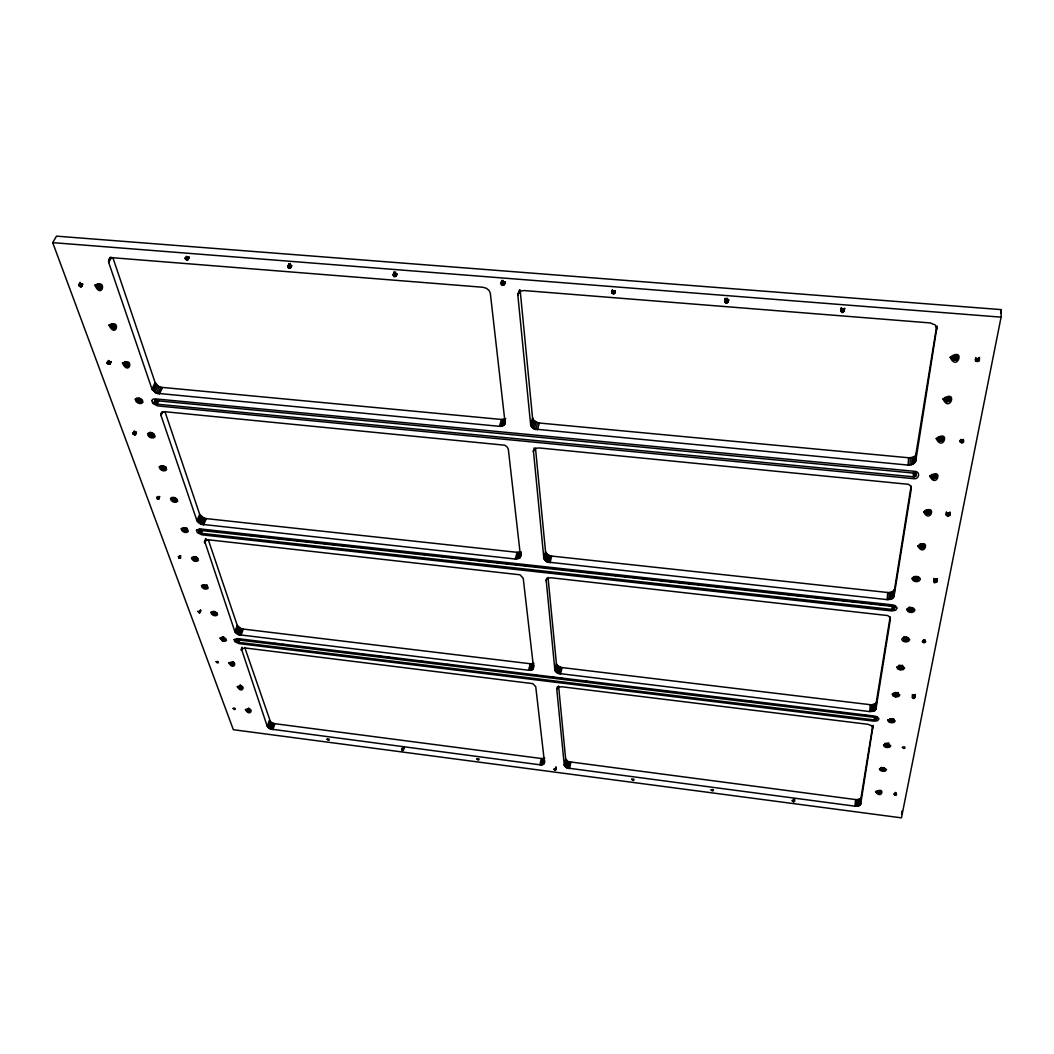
<?xml version="1.0" encoding="UTF-8"?>
<svg xmlns="http://www.w3.org/2000/svg" width="1054" height="1054" viewBox="0 0 1054 1054"><rect width="100%" height="100%" fill="white"/><g stroke="black" fill="none" stroke-linecap="round" stroke-linejoin="round"><path stroke-width="1.5" d="M96.586 286.464C101.751 280.324 103.121 294.698 96.586 286.464L97.785 284.277M110.683 326.239C115.782 320.442 116.994 334.131 110.683 326.239L111.816 324.065M124.108 364.144C134.688 359.533 123.12 373.801 125.202 361.983M724.599 301.233C733.821 295.028 723.782 310.68 725.139 298.348M1001.089 317.149L1001.3 309.626L56.494 236.149L52.7 242.644L233.356 729.711L901.46 817.851L1001.089 317.149L52.7 242.644M977.018 361.509C970.839 357.596 984.449 358.979 977.018 361.509L977.137 358.518M977.611 361.496L977.743 358.505M978.191 361.364L978.31 358.373M978.692 361.127L978.81 358.136M979.087 360.797L979.206 357.807M979.337 360.402L979.456 357.411M149.154 434.419C160.34 433.102 146.137 442.1 150.169 432.272M975.53 360.863L975.648 357.873M975.925 361.179L976.044 358.189M976.439 361.403L976.557 358.413M154.147 401.943L155.926 400.639L913.792 473.114C917.309 473.022 916.413 477.62 913.212 476.777L157.138 404.183L154.319 402.444L155.188 399.769M960.616 442.364C958.402 440.717 962.368 438.938 963.58 440.572C965.056 443.642 957.743 443.286 960.761 439.399M961.103 442.561L961.248 439.597M961.656 442.667L961.788 439.702M962.223 442.667L962.355 439.702M962.763 442.561L962.908 439.597M963.237 442.337L963.382 439.373M955.319 360.139L955.517 356.41L956.953 355.909L956.755 359.638C944.516 361.456 959.891 350.376 956.755 359.638M947.282 515.762C943.422 511.388 954.476 515.34 947.282 515.762L947.427 512.824M947.796 515.854L947.954 512.929M956.083 359.954L956.281 356.226M948.336 515.867L948.495 512.929M948.85 515.762L949.008 512.837M957.269 359.19L957.467 355.462M949.298 515.577L949.456 512.652M957.599 358.65L957.717 356.173M949.654 515.314L949.799 512.389M949.865 514.998L950.01 512.073M952.526 359.282L952.724 355.554L955.517 356.41M953.053 359.704L953.264 355.975M953.738 360.007L953.936 356.278M946.215 514.971L946.373 512.046M954.516 360.152L954.713 356.423M946.452 515.301L946.611 512.363M946.821 515.564L946.966 512.639M936.677 581.953C933.791 572.889 932.777 590.056 936.835 579.068M936.993 581.716L937.164 578.83M937.204 581.426L937.362 578.541M947.243 401.745L947.454 398.017L946.703 397.872L946.492 401.6C958.481 400.375 939.707 394.104 946.492 401.6M948.033 401.732L948.231 398.004L948.982 397.845L948.771 401.561M949.417 401.258L949.628 397.542M949.917 400.849L950.062 398.359M952.17 358.755L952.302 356.278M933.739 581.373L933.897 578.488M941.841 441.02L942.684 437.041L942.474 440.743C930.959 442.285 945.319 432.377 942.474 440.743M933.963 581.663L934.121 578.778M934.305 581.913L934.476 579.028M944.964 400.415L944.977 397.384M934.753 582.098L934.911 579.213M942.948 440.348L943.093 437.884M945.306 400.902L945.438 398.425M943.251 439.874L943.396 437.397M935.241 582.19L935.412 579.305M945.82 401.31L946.044 397.595M935.754 582.203L935.926 579.318M936.242 582.124L936.413 579.239M938.455 440.374L938.679 436.672M936.334 477.857C935.662 469.583 926.229 481.428 936.334 477.857L936.479 475.407M938.969 440.756L939.193 437.067L942.052 437.331M939.615 441.033L939.839 437.344M940.352 441.178L940.563 437.476M941.117 441.178L941.327 437.476M933.093 478.503L933.317 474.827L935.465 474.827L935.254 478.503M923.33 642.492L922.276 641.53L923.238 640.621L925.728 641.636L923.33 642.492L923.515 639.659M923.805 642.597L923.989 639.752M933.804 478.635L934.028 474.959M924.305 642.611L924.477 639.765M934.542 478.635L934.766 474.959M924.766 642.545L924.938 639.699M938.126 439.9L938.271 437.436M935.86 478.239L936.084 474.55M927.573 514.26C920.102 509.846 936.321 511.651 927.573 514.26L927.81 510.61M928.297 514.273L928.521 510.61M928.982 514.141L929.206 510.492M931.631 477.409L931.657 474.471M929.575 513.891L929.812 510.241M931.96 477.857L932.105 475.407M930.036 513.535L930.181 511.098M932.461 478.239L932.685 474.55M912.184 697.353C917.388 690.857 913.436 705.007 912.356 694.573M912.5 697.577L912.685 694.784M922.355 548.199L923.251 544.444L923.014 548.08C912.237 547.131 928.574 541.822 923.014 548.08M912.909 697.735L913.08 694.942M518.818 291.26L517.87 295.436L530.649 424.775L531.73 427.133L534.22 429.031L908.087 465.091L913.172 464.195L915.728 461.099L937.098 326.121M913.357 697.827L913.541 695.034M925.32 512.613L925.478 510.176M925.452 513.087L925.61 510.65M913.831 697.84L914.002 695.06M923.594 547.843L923.831 544.207M925.768 513.509L925.926 511.071M914.266 697.788L914.45 694.994M914.661 697.656L914.832 694.863M924.042 547.5L924.2 545.089M926.255 513.865L926.492 510.215M914.951 697.458L915.307 694.441M926.874 514.128L927.112 510.479M916.677 580.53C923.33 576.538 908.113 578.093 916.677 580.53L916.914 576.933M901.723 813.859L901.895 811.198M917.336 580.425L917.573 576.828M919.575 547.039L919.734 544.628M917.902 580.201L918.139 576.604M919.879 547.461L920.116 543.824M918.324 579.884L918.482 577.487M920.366 547.803L920.603 544.18M920.972 548.054L921.196 544.417L922.579 544.562M921.644 548.185L921.881 544.562M911.275 611.399L912.145 607.723L911.908 611.294C901.657 610.345 917.138 605.615 911.908 611.294M913.963 579.423L914.002 576.591M914.266 579.819L914.437 577.421M912.461 611.083L912.619 608.711M914.74 580.148L914.977 576.551M912.883 610.793L913.041 608.408M915.333 580.385L915.57 576.788M915.992 580.517L916.229 576.92M905.452 640.872L905.057 637.196L904.806 640.74C913.449 640.463 900.063 635.76 904.806 640.74M894.925 795.217L893.766 793.925L896.585 794.518L894.925 795.217L895.109 792.542M895.347 795.243L895.544 792.555M906.097 640.885L906.967 637.248L906.717 640.792M895.755 795.203L895.953 792.516M908.917 610.701L909.167 607.13M907.257 640.595L907.415 638.237M909.378 611.017L909.615 607.447M907.665 640.305L907.837 637.947M909.945 611.254L910.195 607.684L911.512 607.829M910.603 611.386L910.84 607.815M914.424 463.338L936.611 326.476M897.916 695.548C892.04 687.208 894.306 703.242 898.087 693.242M899.892 668.934C895.254 664.152 908.324 668.723 899.892 668.934L900.142 665.43M898.153 695.218L898.377 692.57M913.989 476.777L914.253 473.101L915.636 472.679L915.386 476.342M900.511 669.066L900.762 665.548M915.294 462.284L915.821 454.946M914.74 476.632L915.004 472.956M915.728 461.099L916.242 453.76M901.157 669.079L901.407 665.575M901.763 669L902.013 665.482M903.792 640.2L904.042 636.656M902.29 668.816L902.54 665.298M904.24 640.516L904.49 636.972M915.873 475.947L916.137 472.271M902.685 668.539L902.856 666.194M916.176 475.473L916.427 472.495M894.227 695.403L894.385 693.097M892.474 721.871C896.19 717.576 884.332 721.265 892.474 721.871L892.633 719.566M894.648 695.693L894.82 693.387M892.975 721.7L893.133 719.408M911.631 464.801L912.171 457.476L914.951 456M893.344 721.463L893.515 719.157M895.189 695.904L895.439 692.452M893.581 721.16L893.739 718.854M895.795 696.035L896.045 692.57M896.427 696.048L896.677 692.597M898.614 668.065L898.667 665.351M913.172 464.195L913.699 456.869M897.02 695.969L897.27 692.518M898.904 668.42L899.075 666.075M897.534 695.798L897.692 693.492M899.339 668.71L899.589 665.206M913.212 476.777L913.475 473.114L914.253 473.101M886.941 746.719C880.722 743.413 894.029 745.138 886.941 746.719L887.191 743.307M908.087 465.091L908.64 457.765L912.171 457.476M887.547 746.746L887.797 743.333M889.734 721.305L889.905 719.012M888.114 746.68L888.364 743.268M890.156 721.595L890.327 719.289M888.601 746.522L888.851 743.11M890.683 721.792L890.854 719.5M909.892 465.104L910.432 457.779M891.276 721.924L891.447 719.619M891.895 721.95L892.053 719.645M893.937 695.06L894.108 692.768M879.352 793.438C884.728 790.724 872.211 791.488 879.352 793.438L879.523 791.198M881.289 769.96C886.19 762.292 884.859 777.852 881.46 767.694M879.906 793.372L880.064 791.146M881.697 770.21L881.869 767.958M893.884 609.107L894.53 607.526L892.409 606.393L200.26 530.373L198.613 531.018L201.274 533.337L891.934 609.423L893.884 609.107L894.069 606.735M894.332 608.79L894.517 606.406M880.367 793.24L880.538 791.001M882.211 770.408L882.382 768.155M894.596 608.395L894.78 606.024M880.722 793.016L880.894 790.79M880.933 792.753L881.104 790.526M882.778 770.527L882.949 768.274M885.031 745.481L885.202 743.202M883.371 770.553L883.542 768.3M885.149 745.81L885.32 743.544M885.426 746.127L885.597 743.861M883.924 770.5L884.095 768.247M885.834 746.403L886.006 744.124M884.398 770.355L884.569 768.089M886.361 746.601L886.612 743.189M891.737 598.988L894.003 596.485L911.328 488.542L910.775 486.197L908.548 484.313L539.161 447.95L536.078 448.24L533.416 450.638L543.851 558.396L547.066 561.993L887.152 599.634L891.737 598.988L892.29 591.874L894.556 589.344L911.078 486.078M877.323 792.845L877.495 790.605M877.718 793.095L877.89 790.856M891.934 609.423L892.211 605.852L893.581 605.76M892.857 598.316L893.41 591.175M878.219 793.28L878.39 791.053M892.646 609.436L892.909 605.879M893.634 597.46L894.187 590.319M878.786 793.399L878.957 791.172M894.003 596.485L894.556 589.344M881.025 769.657L881.197 767.391M893.305 609.331L893.489 606.946M888.785 599.673L889.339 592.559L892.29 591.874M890.353 599.462L890.907 592.335M192.987 558.673C202.5 555.721 191.472 566.196 193.883 556.578M874.201 719.908L238.533 642.36L236.083 640.687L237.677 639.844L874.609 717.379L876.256 718.024L876.388 719.421L874.201 719.908L874.385 717.616M874.925 710.567L875.94 709.052L890.366 619.146L889.839 617.196L887.797 615.576L551.44 577.803L548.62 577.974L546.17 579.924L554.891 670.265L557.843 673.361L869.721 711.582L874.925 710.567L890.143 616.88M874.846 719.935L875.031 717.642M875.611 709.869L876.177 702.978M875.94 709.052L876.506 702.162M875.466 719.856L875.65 717.563M875.993 719.684L876.177 717.392M876.388 719.421L876.572 717.128M876.625 719.105L876.809 716.812M887.152 599.634L887.718 592.506L889.339 592.559M871.21 711.648L871.79 704.77L875.479 703.69M872.646 711.49L873.213 704.612M873.911 711.134L874.464 704.243M872.896 728.09L871.592 725.666L867.745 724.269L561.742 686.76L558.093 687.221L556.762 689.237L564.285 765.296L566.986 767.984L854.992 806.178L858.839 805.875L860.683 804.136L873.12 725.35M859.761 805.414L872.672 726.114M860.393 804.821L860.96 798.194M860.683 804.136L861.25 797.509M869.721 711.582L870.301 704.704L871.79 704.77M856.362 806.27L856.942 799.643L860.327 798.787M857.679 806.165L858.246 799.538M858.839 805.875L859.405 799.248M520.557 556.828L508.344 449.333L507.251 447.054L504.787 445.21L165.307 411.758L162.619 412.061L161.051 413.458L161.025 415.553L196.94 520.65L200.734 524.194L515.314 559.028L520.083 557.685L521.348 553.179M854.992 806.178L855.571 799.564L568.356 761.673L565.655 758.972L558.58 685.983M221.393 638.908C230.444 636.576 219.733 645.562 222.21 636.853M793.28 801.607L791.936 800.553L793.833 800.17L794.637 801.33L793.28 801.607L793.583 798.985M793.688 801.62L793.991 799.011M794.07 801.58L794.373 798.972M794.4 801.488L794.703 798.866M844.478 311.154C838.773 301.457 841.105 320.706 844.821 308.216M841.382 311.576L841.738 308.638M841.909 311.8L842.251 308.862M842.489 311.905L842.831 308.967M843.081 311.892L843.424 308.954M843.635 311.747L843.99 308.809M844.122 311.497L844.465 308.558M840.684 310.851L841.026 307.913M840.96 311.246L841.316 308.308M287.768 266.214C297.505 262.525 285.094 274.817 288.967 263.513M108.681 259.995L110.327 258.243L113.252 257.782L482.811 287.255L486.342 288.256L489.096 290.443L490.321 293.223L505.156 423.537L503.759 425.421L499.451 426.33L156.203 393.208L151.96 389.045L108.733 262.565L108.681 259.995L110.103 257.374M728.13 302.3L728.67 299.415M725.06 302.063L725.587 299.178M725.481 302.379L726.022 299.494M726.008 302.603L726.812 298.282M726.575 302.722L727.379 298.387M727.155 302.696L727.682 299.81M727.682 302.564L728.222 299.665M724.757 301.668L725.284 298.783M393.116 274.554C402.944 270.878 390.481 283.104 394.143 271.813M1000.654 312.854L1001.3 309.626M569.489 768.682L570.86 762.358M565.919 767.417L567.289 761.107M566.986 767.984L568.356 761.673M568.198 768.419L569.568 762.108M564.285 765.296L565.655 758.972M564.522 766.021L565.893 759.71M565.076 766.745L566.459 760.435M555.05 770.224L556.196 769.315L553.6 769.17L555.05 770.224L555.761 767.075M555.445 770.25L556.143 767.101M542.336 764.756L544.523 762.701L535.735 686.655L532.797 683.638L245.174 647.973L241.445 649L267.255 726.364L270.377 729.039L539.925 764.796L542.336 764.756L543.772 758.458L544.734 758.155M543.297 764.453L544.378 759.736M544.022 763.992L544.734 760.843M559.16 673.835L560.662 667.301L557.289 665.417L556.42 663.717L548.04 577.408M556.762 689.237L557.368 686.641M560.544 674.112L562.045 667.577L870.301 704.704M539.925 764.796L541.361 758.511L543.772 758.458M541.176 764.875L542.626 758.577M556.683 672.716L558.198 666.181M557.843 673.361L559.345 666.826M554.891 670.265L556.42 663.717M555.155 671.108L556.683 664.573M555.774 671.951L557.289 665.417M529.978 670.304L531.559 663.796L533.838 663.256L532.257 669.764L528.607 670.239L238.283 634.653L234.858 631.583L204.621 541.124L208.613 539.806L520.017 574.799L523.232 578.317L533.548 667.683L532.257 669.764M531.216 670.133L532.797 663.625M533.021 669.198L533.97 665.298M528.607 670.239L530.202 663.743L531.559 663.796M550.017 562.823L551.69 556.077L887.718 592.506M546.064 580.846L546.723 578.172M545.814 561.268L547.5 554.523L545.537 551.65L535.485 448.121M612.914 293.644C607.723 288.585 620.279 292.511 612.914 293.644L613.626 290.799M613.481 293.75L614.179 290.904M547.066 561.993L548.752 555.247L547.5 554.523M614.034 293.723L614.745 290.891M614.548 293.592L615.246 290.746M548.502 562.533L550.188 555.787L548.752 555.247M543.851 558.396L545.537 551.65M544.141 559.397L545.827 552.652M611.636 292.696L612.348 289.863M544.813 560.372L546.499 553.64M611.952 293.091L612.664 290.258M612.387 293.42L613.099 290.575M518.133 558.844L519.912 552.125L521.032 551.65L519.266 558.37M520.083 557.685L521.15 553.653M515.314 559.028L517.092 552.322L519.912 552.125M516.789 559.068L518.568 552.349M533.311 451.771L534.154 447.884M500.966 283.091C510.926 279.429 498.384 291.602 501.849 280.298M535.788 429.624L537.672 422.72L533.627 420.23L532.547 417.858L520.149 290.087M537.461 429.94L539.332 423.023L908.64 457.765M532.823 428.174L534.721 421.271M534.22 429.031L536.104 422.114M530.649 424.775L532.547 417.858M530.979 425.974L532.889 419.07M531.73 427.133L533.627 420.23M502.534 426.027L504.523 419.149L505.749 418.543M503.759 425.421L505.353 419.927M504.655 424.578L505.446 421.824M403.511 750.145C400.757 743.637 401.073 756.469 404.42 747.075M499.451 426.33L501.454 419.466L504.523 419.149M501.058 426.33L503.061 419.466M402.826 750.171L403.722 747.102M403.195 750.184L404.09 747.128M517.87 295.436L519.569 289.837M501.559 284.343L502.429 281.55M502.007 284.659L503.311 280.483M502.521 284.883L503.404 282.09M503.074 284.988L503.957 282.195M503.614 284.975L504.497 282.182M504.102 284.83L504.971 282.037M504.484 284.58L505.353 281.787M501.019 283.526L501.888 280.733M501.217 283.961L502.099 281.168M272.815 729.711L274.949 723.703L541.361 758.511M268.335 727.813L270.483 721.806L244.726 647.419M269.271 728.485L271.405 722.477L270.483 721.806M270.377 729.039L272.512 723.031L271.405 722.477M271.589 729.46L273.724 723.452L274.949 723.703M267.255 726.364L269.402 720.356M267.65 727.102L269.798 721.094M247.387 711.173L246.715 710.014L248.085 709.606L250.22 711.305L247.387 711.173L248.494 708.156M247.822 711.424L248.942 708.407M248.322 711.608L249.442 708.591M393.761 275.805L394.802 273.052M394.222 276.122L395.777 271.998M238.929 688.012L238.784 686.865L239.996 686.668L242.17 688.42L238.929 688.012L240.075 684.968M239.284 688.302L240.431 685.271M394.736 276.332L395.777 273.592M239.745 688.565L240.892 685.522M395.29 276.438L396.317 273.697M395.803 276.425L396.844 273.671M393.182 274.989L394.222 272.248M393.406 275.41L394.446 272.67M241.208 649.699L242.156 647.222M241.313 650.476L242.262 648.012M231.353 664.824C227.308 660.371 238.23 665.733 231.353 664.824L232.539 661.767M231.88 665.021L233.053 661.952M232.407 665.127L233.58 662.07M238.283 634.653L240.681 628.461L237.269 625.391L208.27 539.648M236.215 641.043L237.005 638.974M236.491 641.412L237.282 639.343M236.9 641.741L237.69 639.686M239.601 635.114L241.985 628.922L530.202 663.743M237.4 642.031L238.599 638.935M237.967 642.242L239.153 639.146M240.918 635.378L243.316 629.185M238.533 642.36L239.732 639.264M235.305 632.44L237.717 626.234M236.07 633.27L238.481 627.064M237.084 634.021L239.482 627.828M234.858 631.583L237.269 625.391M223.712 640.476L224.515 638.421M224.212 640.489L225.016 638.434M221.511 639.238L222.328 637.183M221.775 639.58L222.592 637.525M222.17 639.897L223.382 636.814M222.644 640.173L223.856 637.077M223.171 640.371L223.975 638.316M213.58 614.535C209.285 609.765 220.734 615.417 213.58 614.535L214.832 611.425M214.12 614.732L215.372 611.623M214.673 614.851L215.503 612.782M215.187 614.864L216.017 612.796M215.622 614.772L216.452 612.703M215.951 614.601L216.781 612.519M212.421 613.573L213.264 611.504M212.697 613.929L213.527 611.86M213.092 614.258L213.922 612.19M199.114 612.664L200.523 611.86L197.77 611.294L199.114 612.664L200.128 610.187M199.522 612.743L200.537 610.266M199.904 612.756L200.919 610.279M204.7 588.066L205.556 585.984C198.126 584.93 209.838 590.965 205.477 585.945M205.267 588.185L206.558 585.049M205.78 588.198L207.071 585.062M206.228 588.106L207.085 586.011M203.251 587.236L204.107 585.141M203.646 587.579L204.516 585.484M204.147 587.855L205.016 585.774M196.004 560.425L196.887 558.33M196.452 560.333L197.335 558.225M196.782 560.122L197.678 558.027M204.397 541.954L205.688 538.594M204.542 542.876L206.136 539.068M193.119 559.055L194.015 556.96M193.409 559.437L194.292 557.342M193.817 559.793L195.161 556.644M194.331 560.082L195.662 556.934L196.795 557.263M194.898 560.306L196.228 557.144M195.464 560.425L196.36 558.317M200.036 532.968L201.393 529.793L202.631 530.149L201.274 533.337M203.593 524.997L206.307 518.621L517.092 552.322M200.655 533.205L202.012 530.017M200.734 524.194L203.462 517.83L199.68 514.286L165.135 412.167M198.587 531.414L199.483 529.292M198.732 531.835L199.628 529.714M202.157 524.708L204.884 518.344L206.307 518.621M199.035 532.257L199.944 530.136M199.483 532.639L200.84 529.464M196.94 520.65L199.68 514.286M197.454 521.651L200.194 515.274M198.31 522.613L201.037 516.249M199.43 523.482L202.157 517.119M178.877 558.067L178.271 556.393L180.84 557.882L178.877 558.067L179.97 555.55M179.299 558.225L180.379 555.708M179.72 558.304L180.814 555.801M184.674 531.361C191.433 530.36 178.245 526.881 184.674 531.361L186.057 528.186M185.254 531.479L186.637 528.304M185.807 531.493L187.177 528.317M186.268 531.374L187.177 529.266M183.159 530.465L184.068 528.357M183.58 530.834L184.503 528.726M184.094 531.137L185.017 529.029M288.954 267.769L290.14 265.068M289.468 267.979L290.654 265.292M290.008 268.085L291.194 265.384M290.509 268.072L291.695 265.371M287.874 266.649L289.059 263.948M288.111 267.07L289.31 264.37M288.493 267.452L290.272 263.408M174.015 501.177C180.906 500.083 167.402 496.539 174.015 501.177L175.438 497.989M174.608 501.296L175.557 499.174M175.162 501.296L176.11 499.174M175.636 501.19L176.585 499.056M172.158 499.833L173.106 497.712M172.461 500.255L173.409 498.12M172.896 500.637L173.844 498.502M173.423 500.953L174.859 497.751M517.975 294.053L520.874 291.023L524.273 290.561L930.221 322.932L935.32 325.001L936.901 329.098M157.349 498.937L156.677 497.119L158.324 497.29L159.378 498.713L157.349 498.937L158.508 496.394M157.784 499.109L158.943 496.553M158.232 499.188L159.378 496.645M158.64 499.188L159.786 496.645M164.885 469.425C159.035 460.045 160.985 476.777 166.058 466.948M161.288 468.701L162.276 466.566M161.736 469.096L163.212 465.894M162.29 469.425L163.765 466.224M162.883 469.662L164.964 466.579L163.489 469.781M164.055 469.781L165.043 467.647M164.543 469.662L165.518 467.515M160.972 468.266L161.96 466.131M152.935 436.712L153.95 434.564M153.291 436.461L154.306 434.314M149.615 435.737L151.144 432.509M150.076 436.145L151.104 433.998M160.827 414.446L162.066 411.864M150.643 436.488L152.171 433.26M161.025 415.553L162.856 411.666M151.262 436.725L152.777 433.497M151.881 436.857L153.41 433.629M152.461 436.843L153.476 434.696M149.128 434.828L150.155 432.68M149.299 435.289L150.314 433.128M157.138 404.183L158.693 400.928L156.73 400.151L155.175 403.405M157.771 393.788L160.893 387.279L501.454 419.466M154.319 402.444L155.36 400.283M154.674 402.944L156.229 399.69M159.338 394.077L162.461 387.569M155.781 403.774L157.336 400.533M156.453 404.051L158.008 400.797M134.332 434.67C136.875 435.46 135.874 432.153 133.937 432.403C130.525 432.851 136.256 437.173 135.571 432.1M154.754 392.378L157.889 385.883L155.109 382.536L112.831 257.558M134.793 434.762L136.032 432.193M135.228 434.762L136.467 432.18M156.203 393.208L159.338 386.699L160.893 387.279M152.553 390.217L155.702 383.722M132.87 433.589L134.108 431.02M153.515 391.363L156.651 384.855M133.107 433.932L134.345 431.363M133.45 434.235L134.701 431.666M133.871 434.485L135.11 431.916M151.96 389.045L155.109 382.536M138.456 402.035C133.067 395.83 146.783 402.733 138.456 402.035L140.037 398.794M139.088 402.285L140.669 399.044M139.721 402.404L140.788 400.243M140.314 402.391L141.368 400.23M140.814 402.259L141.868 400.098M137.073 400.783L138.127 398.623M137.402 401.245L138.469 399.084M137.876 401.679L139.471 398.438M186.637 259.824C192.842 258.375 180.708 255.226 186.637 259.824L187.968 257.176M187.164 259.93L188.495 257.268M187.652 259.903L188.982 257.255M188.06 259.771L189.391 257.11M185.254 258.928L186.584 256.267M185.636 259.31L186.966 256.649M186.11 259.613L187.441 256.965M125.703 365.949L127.35 362.695M126.348 366.212L127.995 362.958M127.007 366.331L128.641 363.077M127.6 366.318L129.247 363.063M128.101 366.173L129.194 363.999M124.108 363.683L125.215 361.522M124.28 364.644L125.373 362.471M124.622 365.132L126.269 361.878L125.11 365.58M107.745 363.709C105.492 362.036 108.984 360.771 109.998 362.576C111.737 365.698 104.478 363.775 109.089 361.114M108.193 363.973L109.524 361.39M108.681 364.17L110.011 361.575M109.155 364.262L110.499 361.667M109.603 364.249L110.933 361.667M109.972 364.144L111.302 361.548M107.126 363.011L108.457 360.415M107.389 363.366L108.72 360.784M114.28 328.505L115.413 326.332M111.223 327.28L112.936 324.013L114.043 324.856L112.33 328.123M111.724 327.741L113.437 324.474M113.002 328.387L115.373 325.251L113.661 328.519M110.683 325.765L111.829 323.578M110.868 326.766L112.001 324.592M98.299 288.427L100.077 285.16L101.434 285.568L99.669 288.836M98.984 288.704L100.762 285.436M100.288 288.809L101.474 286.635M100.815 288.638L102.001 286.464M108.733 262.565L111.592 257.321M96.599 285.95L97.785 283.776M96.784 287.004L98.562 283.737M97.152 287.544L98.931 284.277L97.679 288.032M108.483 261.221L110.63 257.281M79.972 286.504C86.612 286.899 75.453 281.273 79.972 286.504L81.421 283.895M80.486 286.701L81.922 284.106M80.987 286.807L82.436 284.198M81.448 286.793L82.897 284.185M78.694 285.041L80.144 282.432M78.839 285.436L80.288 282.841M79.116 285.845L80.565 283.236M79.511 286.201L80.947 283.605M947.454 398.017L948.231 398.004M906.348 637.341L902.962 637.644L901.723 639.396C902.646 642.518 908.838 642.966 909.655 639.62L908.166 637.775L906.097 637.169M855.571 799.564L856.942 799.643M207.533 530.689L214.067 531.4M217.335 531.769L222.236 532.296M227.137 532.837L232.038 533.377M236.939 533.917L241.84 534.457M246.741 534.997L251.656 535.537M254.923 535.893L261.458 536.605M264.725 536.96L269.626 537.5M274.527 538.041L281.062 538.765M284.33 539.121L290.864 539.832M294.132 540.201L300.667 540.913M303.934 541.269L308.848 541.809M313.749 542.349L318.651 542.889M323.552 543.429L328.453 543.969M331.72 544.325L338.255 545.037M341.522 545.392L348.057 546.117M351.325 546.473L356.226 547.013M361.127 547.553L367.675 548.264M370.942 548.633L377.477 549.345M380.744 549.701L385.645 550.241M390.547 550.781L395.448 551.321M400.349 551.861L405.25 552.401M408.517 552.757L415.052 553.469M418.319 553.824L424.867 554.549M428.135 554.905L433.036 555.445M437.937 555.985L442.838 556.525M447.739 557.065L452.64 557.592M457.541 558.133L462.442 558.673M467.344 559.213L472.245 559.753M477.146 560.293L482.06 560.833M485.327 561.189L491.862 561.901M495.13 562.256L501.664 562.981M504.932 563.337L511.467 564.061M514.734 564.417L519.635 564.957M524.536 565.497L529.437 566.024M534.338 566.565L539.253 567.105M544.154 567.645L549.055 568.185M553.956 568.725L558.857 569.265M562.125 569.621L568.659 570.333M571.927 570.688L578.462 571.413M581.729 571.769L588.264 572.493M591.531 572.849L596.432 573.389M601.347 573.929L606.248 574.456M611.149 574.997L616.05 575.537M620.951 576.077L625.852 576.617M630.753 577.157L635.654 577.697M638.922 578.053L645.456 578.765M648.724 579.12L655.259 579.845M658.539 580.201L665.074 580.925M668.341 581.281L673.242 581.821M678.144 582.361L683.045 582.888M687.946 583.429L692.847 583.969M697.748 584.509L702.649 585.049M707.55 585.589L712.451 586.129M715.732 586.485L722.267 587.197M725.534 587.552L730.435 588.092M735.336 588.633L741.871 589.357M745.138 589.713L751.673 590.424M754.941 590.793L759.842 591.32M764.743 591.861L769.644 592.401M774.558 592.941L779.459 593.481M784.36 594.021L789.262 594.561M792.529 594.917L799.064 595.629M802.331 595.984L807.232 596.524M812.133 597.065L817.034 597.605M821.936 598.145L828.47 598.856M831.751 599.225L836.652 599.752M841.553 600.293L846.454 600.833M851.355 601.373L856.256 601.913M861.158 602.453L866.059 602.993M869.326 603.349L875.861 604.061M879.128 604.416L884.029 604.956M888.93 605.497L892.211 605.852M274 643.441L277.268 643.836M282.156 644.429L285.423 644.824M300.1 646.616L303.368 647.011M308.269 647.604L311.523 647.999M360.481 653.954L363.749 654.35M378.426 656.141L381.693 656.537M386.594 657.129L389.848 657.525M420.862 661.293L424.116 661.688M446.962 664.468L450.229 664.876M464.919 666.655L468.174 667.05M473.075 667.643L476.329 668.052M499.174 670.818L502.442 671.227M533.443 674.995L536.71 675.39M551.4 677.182L554.654 677.577M559.555 678.17L562.823 678.565M585.668 681.345L588.922 681.74M663.98 690.871L667.248 691.266M672.149 691.859L675.403 692.267M750.474 701.384L753.729 701.793M784.743 705.561L787.997 705.956M836.955 711.911L840.209 712.306M863.055 715.086L866.322 715.482M537.672 422.72L539.332 423.023M550.188 555.787L551.69 556.077M560.662 667.301L562.045 667.577M272.512 723.031L273.724 723.452M240.681 628.461L241.985 628.922M203.462 517.83L204.884 518.344M157.889 385.883L159.338 386.699M94.86 285.252C101.961 300.35 107.824 278.151 94.86 285.252M108.997 325.08C115.848 339.507 121.684 318.4 108.997 325.08M122.462 363.037C129.089 376.831 134.886 356.726 122.462 363.037M711.121 789.907C713.532 793.201 714.915 787.891 711.121 789.907M135.307 399.229C135.096 402.615 141.038 405.368 142.975 402.259C143.199 398.873 137.231 396.106 135.307 399.229M147.586 433.8C147.402 437.081 153.146 439.676 155.057 436.738C155.254 433.444 149.484 430.849 147.586 433.8M151.802 400.533L152.817 403.471L157.731 405.935L912.922 478.595C919.325 480.295 921.117 471.085 914.095 471.283L155.32 398.873L153.001 399.189L151.802 400.533M159.312 466.843C159.154 470.031 164.714 472.455 166.611 469.689C166.782 466.5 161.196 464.063 159.312 466.843M170.524 498.463C170.405 501.559 175.794 503.838 177.665 501.23C177.81 498.134 172.395 495.828 170.524 498.463M181.275 528.752C181.169 531.756 186.4 533.904 188.258 531.427C188.376 528.423 183.132 526.262 181.275 528.752M191.578 557.777C191.499 560.702 196.571 562.731 198.402 560.385C198.508 557.461 193.409 555.432 191.578 557.777M196.452 530.188L197.309 532.652L201.775 534.813L891.684 610.925L895.61 610.292L897.165 608.026L895.268 605.655L892.659 604.877L199.759 528.884L196.452 530.188M201.472 585.642C201.406 588.475 206.334 590.385 208.152 588.172C208.231 585.326 203.277 583.402 201.472 585.642M210.958 612.387C210.919 615.154 215.714 616.959 217.506 614.851C217.572 612.084 212.75 610.279 210.958 612.387M216.149 661.675C218.152 665.337 220.115 660.239 216.149 661.675M220.088 638.092L222.17 640.806L224.884 641.359L226.491 640.503L225.899 638.803L223.501 637.446L220.088 638.092M228.863 662.821C233.869 672.175 239.06 659.132 228.863 662.821M234.146 639.62L234.871 641.715L238.968 643.612L874.003 721.173L877.574 720.725L878.97 718.828L877.218 716.812L874.82 716.101L237.242 638.579L234.146 639.62M233.158 708.367C235.082 711.793 236.992 707.05 233.158 708.367M237.308 686.615C242.196 695.653 247.321 683.111 237.308 686.615M245.437 709.54C250.233 718.288 255.266 706.206 245.437 709.54M875.571 791.646C881.184 800.434 886.388 786.324 875.571 791.646M879.51 768.722L880.077 770.329L882.646 771.317L885.426 771.014L886.533 769.604L883.305 767.536L879.51 768.722M883.608 744.849L884.187 746.535L886.796 747.549L889.642 747.207L890.775 745.745L887.481 743.61L883.608 744.849M887.876 719.987L888.456 721.726L891.131 722.78L894.042 722.412L895.202 720.883L891.842 718.67L887.876 719.987M892.33 694.059L892.922 695.877L895.636 696.957L898.627 696.549L899.813 694.955L896.387 692.662L892.33 694.059M896.98 666.998L897.573 668.895L900.353 670.001L903.41 669.567L904.622 667.893L901.13 665.522L896.98 666.998M906.914 609.172L906.783 609.871C907.705 613.138 914.121 613.533 914.912 610.055C913.95 606.946 908.64 606.551 906.914 609.172M912.224 578.238L912.092 578.962C912.988 582.388 919.641 582.73 920.419 579.107C919.47 575.853 913.963 575.484 912.224 578.238M917.784 545.814C924.213 558.212 931.393 537.448 917.784 545.814M923.633 511.796C930.155 524.734 937.625 502.969 923.633 511.796M929.76 476.079C936.4 489.596 944.173 466.738 929.76 476.079M936.215 438.517C942.974 452.667 951.064 428.622 936.215 438.517M943.014 398.965C949.878 413.787 958.323 388.478 943.014 398.965M950.168 357.253C957.164 372.8 965.978 346.12 950.168 357.253M902.395 747.352C904.727 751.028 906.796 745.02 902.395 747.352M327.083 739.157C328.848 742.503 330.969 737.866 327.083 739.157M476.882 758.88C478.45 762.253 481.006 757.549 476.882 758.88M631.794 779.262C633.111 782.674 636.181 777.918 631.794 779.262"/></g></svg>
